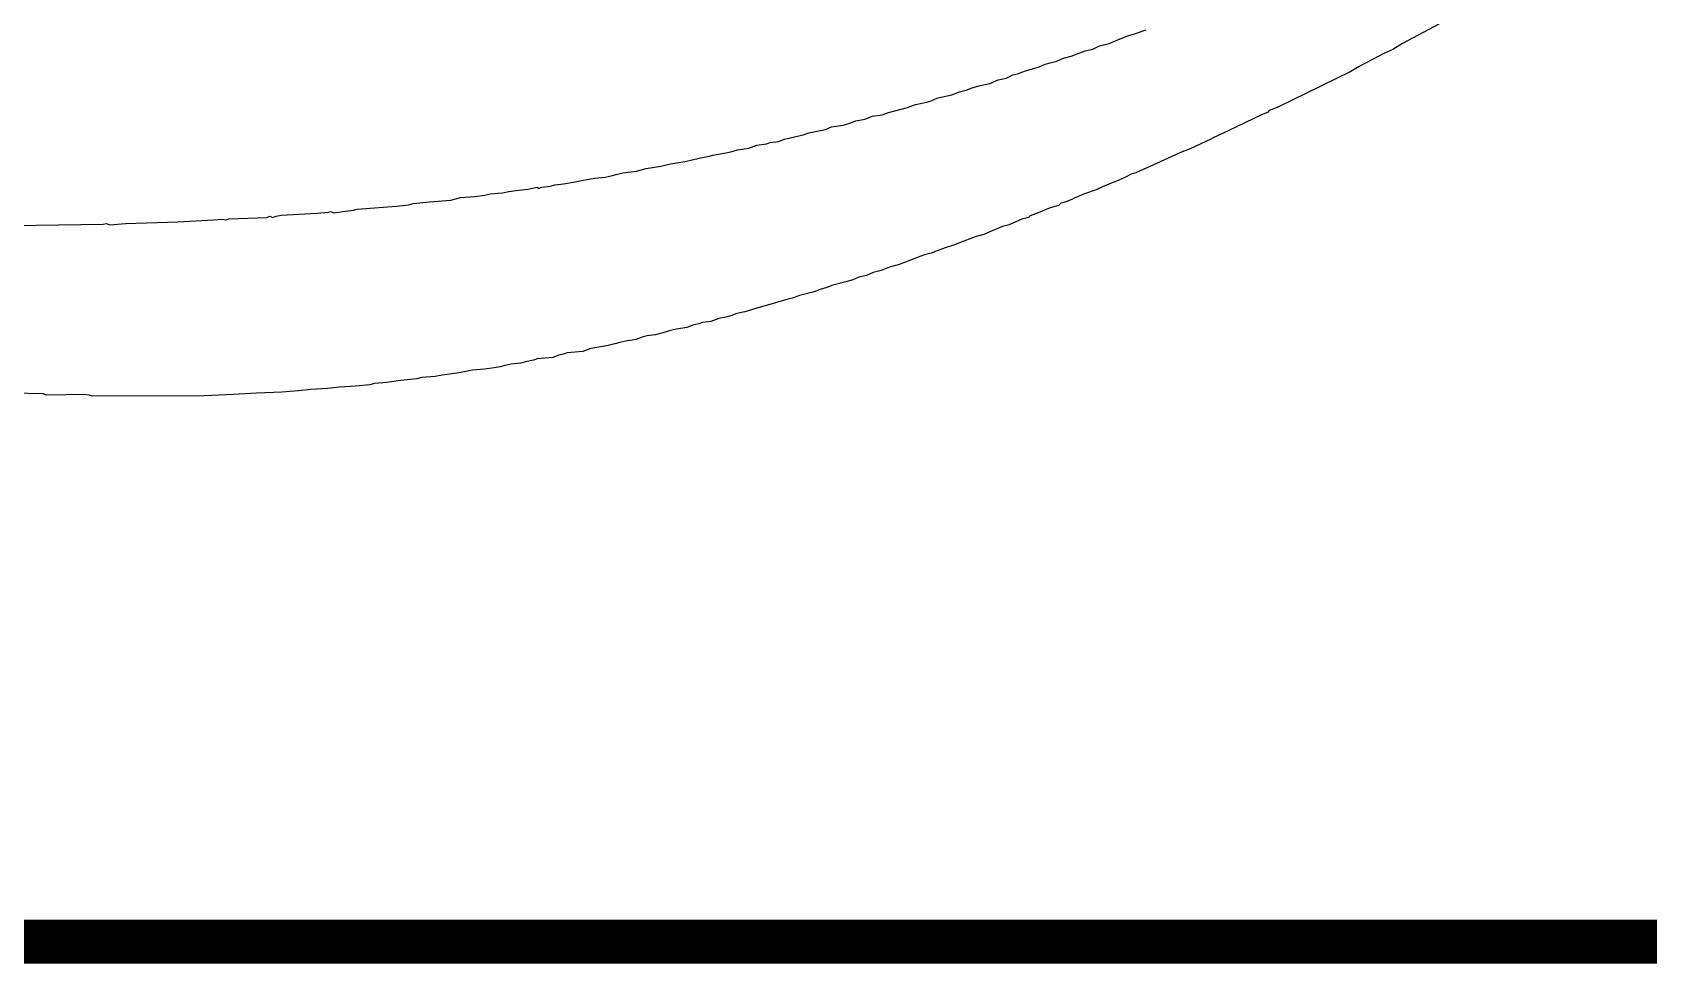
# Model space of a CAD drawing. Header units: inches. Extents: x 0 to 276, y 0 to 124.
# Drawn here: x 86.94 to 93.96, y 0.15 to 4.2 of the extents above; entities that cross this region are included whole.
import ezdxf

# ---------------------------------------------------------------- set-up
doc = ezdxf.new("R2010")
doc.units = ezdxf.units.IN
doc.layers.add('Board Outline', color=216, linetype='Continuous')
doc.layers.add('Top Overlay', color=2, linetype='Continuous')

msp = doc.modelspace()

# ---------------------------------------------------------------- linework, layer by layer
at = {"layer": 'Board Outline'}
for points in [[(0.25, 0.25, 0.1905, 0.1905, 0), (109.75, 0.25, 0.1905, 0.1905, 0)], [(0.259, 0.259, 0.127, 0.127, 0), (109.741, 0.259, 0.127, 0.127, 0)]]:
    msp.add_lwpolyline(points, format="xyseb", dxfattribs=at)
at = {"layer": 'Top Overlay'}
for p, q in [((93.0509, 4.237), (92.9616, 4.1898)), ((91.5758, 4.1425), (91.6178, 4.153)), ((91.6178, 4.153), (91.6651, 4.174)), ((91.6651, 4.174), (91.6992, 4.1871)), ((91.6992, 4.1871), (91.7281, 4.195)), ((91.7281, 4.195), (91.7779, 4.2134)), ((92.8934, 4.153), (92.8514, 4.1268)), ((92.9616, 4.1898), (92.8934, 4.153)), ((91.3606, 4.069), (91.3895, 4.0769)), ((91.3895, 4.0769), (91.4184, 4.09)), ((91.4184, 4.09), (91.4525, 4.0979)), ((91.4525, 4.0979), (91.4787, 4.1084)), ((91.4787, 4.1084), (91.5129, 4.1215)), ((91.5129, 4.1215), (91.547, 4.1294)), ((91.547, 4.1294), (91.5758, 4.1425)), ((92.8146, 4.111), (92.7044, 4.0533)), ((92.8251, 4.1163), (92.8146, 4.111)), ((92.8514, 4.1268), (92.8251, 4.1163)), ((91.169, 4.0034), (91.1979, 4.0165)), ((91.1979, 4.0165), (91.2189, 4.0218)), ((91.2189, 4.0218), (91.253, 4.0349)), ((91.253, 4.0349), (91.3108, 4.0507)), ((91.3108, 4.0507), (91.3396, 4.0638)), ((91.3396, 4.0638), (91.3606, 4.069)), ((92.6677, 4.0323), (92.3475, 3.8748)), ((92.7044, 4.0533), (92.6677, 4.0323)), ((90.9328, 3.9299), (90.9669, 3.943)), ((90.9669, 3.943), (90.9958, 3.9509)), ((90.9958, 3.9509), (91.0221, 3.9614)), ((91.0221, 3.9614), (91.0509, 3.9693)), ((91.0509, 3.9693), (91.0982, 3.9798)), ((91.0982, 3.9798), (91.1349, 3.9955)), ((91.1349, 3.9955), (91.169, 4.0034)), ((90.6572, 3.8538), (90.7412, 3.8748)), ((90.7412, 3.8748), (90.7754, 3.8879)), ((90.7754, 3.8879), (90.7963, 3.8932)), ((90.7963, 3.8932), (90.8226, 3.8984)), ((90.8226, 3.8984), (90.8436, 3.9037)), ((90.8436, 3.9037), (90.8725, 3.9168)), ((90.8725, 3.9168), (90.9328, 3.9299)), ((92.3475, 3.8748), (92.3133, 3.8617)), ((90.4105, 3.7908), (90.4604, 3.7987)), ((90.4604, 3.7987), (90.4814, 3.8039)), ((90.4814, 3.8039), (90.5155, 3.8171)), ((90.5155, 3.8171), (90.5549, 3.8249)), ((90.5549, 3.8249), (90.589, 3.8381)), ((90.589, 3.8381), (90.631, 3.8433)), ((90.631, 3.8433), (90.6572, 3.8538)), ((92.2792, 3.8433), (92.1375, 3.7751)), ((92.3055, 3.8538), (92.2792, 3.8433)), ((92.3133, 3.8617), (92.3055, 3.8538)), ((90.1428, 3.7226), (90.1796, 3.7278)), ((90.1796, 3.7278), (90.2058, 3.7383)), ((90.2058, 3.7383), (90.2872, 3.7567)), ((90.2872, 3.7567), (90.3108, 3.7646)), ((90.3108, 3.7646), (90.3843, 3.7803)), ((90.3843, 3.7803), (90.4105, 3.7908)), ((92.0588, 3.7383), (91.9695, 3.6963)), ((92.0693, 3.7436), (92.0588, 3.7383)), ((92.1375, 3.7751), (92.0693, 3.7436)), ((89.799, 3.6465), (89.841, 3.657)), ((89.841, 3.657), (89.8725, 3.6622)), ((89.8725, 3.6622), (89.8935, 3.6675)), ((89.8935, 3.6675), (89.9512, 3.678)), ((89.9512, 3.678), (89.9722, 3.6832)), ((89.9722, 3.6832), (90.0011, 3.6911)), ((90.0011, 3.6911), (90.051, 3.699)), ((90.051, 3.699), (90.0851, 3.7121)), ((90.0851, 3.7121), (90.1271, 3.7173)), ((90.1271, 3.7173), (90.1428, 3.7226)), ((91.9354, 3.6832), (91.7333, 3.5914)), ((91.9695, 3.6963), (91.9354, 3.6832)), ((89.4736, 3.5835), (89.5024, 3.5913)), ((89.5024, 3.5913), (89.5628, 3.5992)), ((89.5628, 3.5992), (89.6048, 3.6097)), ((89.6048, 3.6097), (89.6678, 3.6202)), ((89.6678, 3.6202), (89.7098, 3.6307)), ((89.7098, 3.6307), (89.7728, 3.6412)), ((89.7728, 3.6412), (89.799, 3.6465)), ((91.7123, 3.5861), (91.6861, 3.5704)), ((91.7333, 3.5914), (91.7123, 3.5861)), ((89.0064, 3.51), (89.0379, 3.5152)), ((89.0379, 3.5152), (89.0904, 3.5205)), ((89.0904, 3.5205), (89.1297, 3.5284)), ((89.1297, 3.5284), (89.135, 3.5231)), ((89.135, 3.5231), (89.1507, 3.5284)), ((89.1507, 3.5284), (89.1875, 3.5336)), ((89.1875, 3.5336), (89.2085, 3.5389)), ((89.2085, 3.5389), (89.2452, 3.5441)), ((89.2452, 3.5441), (89.2951, 3.552)), ((89.2951, 3.552), (89.3161, 3.5572)), ((89.3161, 3.5572), (89.3791, 3.5677)), ((89.3791, 3.5677), (89.4263, 3.573)), ((89.4263, 3.573), (89.4526, 3.5782)), ((89.4526, 3.5782), (89.4736, 3.5835)), ((91.5601, 3.5179), (91.5102, 3.4995)), ((91.589, 3.531), (91.5601, 3.5179)), ((91.6152, 3.5415), (91.589, 3.531)), ((91.6493, 3.5546), (91.6152, 3.5415)), ((91.6861, 3.5704), (91.6493, 3.5546)), ((88.4605, 3.4417), (88.5182, 3.447)), ((88.5182, 3.447), (88.5707, 3.4522)), ((88.5707, 3.4522), (88.5917, 3.4575)), ((88.5917, 3.4575), (88.6626, 3.4654)), ((88.6626, 3.4654), (88.7544, 3.4732)), ((88.7544, 3.4732), (88.7964, 3.4837)), ((88.7964, 3.4837), (88.8594, 3.489)), ((88.8594, 3.489), (88.9014, 3.4942)), ((88.9014, 3.4942), (88.9277, 3.4995)), ((88.9277, 3.4995), (88.9801, 3.5047)), ((88.9801, 3.5047), (89.0064, 3.51)), ((91.3974, 3.4496), (91.3606, 3.4391)), ((91.4079, 3.4601), (91.3974, 3.4496)), ((91.4289, 3.4654), (91.4079, 3.4601)), ((91.4551, 3.4759), (91.4289, 3.4654)), ((91.4656, 3.4811), (91.4551, 3.4759)), ((91.5102, 3.4995), (91.4656, 3.4811)), ((87.3398, 3.3709), (87.5681, 3.3788)), ((87.5681, 3.3788), (87.723, 3.3866)), ((87.723, 3.3866), (87.7623, 3.3893)), ((87.7623, 3.3893), (87.7755, 3.3866)), ((87.7755, 3.3866), (87.7912, 3.3919)), ((87.7912, 3.3919), (87.9539, 3.3971)), ((87.9539, 3.3971), (87.9697, 3.4024)), ((87.9697, 3.4024), (87.9802, 3.3971)), ((87.9802, 3.3971), (87.9959, 3.4024)), ((87.9959, 3.4024), (88.0169, 3.4076)), ((88.0169, 3.4076), (88.1718, 3.4155)), ((88.1718, 3.4155), (88.2243, 3.4208)), ((88.2243, 3.4208), (88.2321, 3.4234)), ((88.2321, 3.4234), (88.2479, 3.4181)), ((88.2479, 3.4181), (88.2846, 3.4234)), ((88.2846, 3.4234), (88.3319, 3.4286)), ((88.3319, 3.4286), (88.3476, 3.4339)), ((88.3476, 3.4339), (88.4605, 3.4417)), ((91.211, 3.3788), (91.1822, 3.3656)), ((91.2373, 3.3893), (91.211, 3.3788)), ((91.2661, 3.3971), (91.2373, 3.3893)), ((91.274, 3.405), (91.2661, 3.3971)), ((91.3081, 3.4181), (91.274, 3.405)), ((91.3606, 3.4391), (91.3081, 3.4181)), ((86.8542, 3.363), (87.2427, 3.3683)), ((87.2427, 3.3683), (87.2558, 3.3709)), ((87.2558, 3.3709), (87.2716, 3.3656)), ((87.2716, 3.3656), (87.3398, 3.3709)), ((91.0352, 3.3131), (90.9669, 3.2869)), ((91.0719, 3.3236), (91.0352, 3.3131)), ((91.1087, 3.3394), (91.0719, 3.3236)), ((91.1533, 3.3578), (91.1087, 3.3394)), ((91.1822, 3.3656), (91.1533, 3.3578)), ((90.8147, 3.2344), (90.799, 3.2292)), ((90.8436, 3.2423), (90.8147, 3.2344)), ((90.8698, 3.2528), (90.8436, 3.2423)), ((90.904, 3.2659), (90.8698, 3.2528)), ((90.9407, 3.2764), (90.904, 3.2659)), ((90.9669, 3.2869), (90.9407, 3.2764)), ((90.6257, 3.1662), (90.5916, 3.1583)), ((90.6625, 3.1819), (90.6257, 3.1662)), ((90.7045, 3.1924), (90.6625, 3.1819)), ((90.7727, 3.2187), (90.7045, 3.1924)), ((90.799, 3.2292), (90.7727, 3.2187)), ((90.3895, 3.0927), (90.3607, 3.0848)), ((90.4158, 3.1032), (90.3895, 3.0927)), ((90.4788, 3.1189), (90.4158, 3.1032)), ((90.5024, 3.1268), (90.4788, 3.1189)), ((90.5286, 3.1373), (90.5024, 3.1268)), ((90.5628, 3.1452), (90.5286, 3.1373)), ((90.5916, 3.1583), (90.5628, 3.1452)), ((90.1665, 3.0271), (90.1218, 3.0139)), ((90.1953, 3.0349), (90.1665, 3.0271)), ((90.2163, 3.0402), (90.1953, 3.0349)), ((90.2452, 3.0481), (90.2163, 3.0402)), ((90.2714, 3.0586), (90.2452, 3.0481)), ((90.3344, 3.0743), (90.2714, 3.0586)), ((90.3607, 3.0848), (90.3344, 3.0743)), ((89.9197, 2.9588), (89.8856, 2.9457)), ((89.9512, 2.9641), (89.9197, 2.9588)), ((89.9722, 2.9693), (89.9512, 2.9641)), ((89.9985, 2.9798), (89.9722, 2.9693)), ((90.0326, 2.9877), (89.9985, 2.9798)), ((90.0851, 3.0034), (90.0326, 2.9877)), ((90.1218, 3.0139), (90.0851, 3.0034)), ((89.6074, 2.8827), (89.5864, 2.8775)), ((89.6442, 2.888), (89.6074, 2.8827)), ((89.6862, 2.8985), (89.6442, 2.888)), ((89.7098, 2.9063), (89.6862, 2.8985)), ((89.736, 2.9116), (89.7098, 2.9063)), ((89.7806, 2.9195), (89.736, 2.9116)), ((89.8069, 2.93), (89.7806, 2.9195)), ((89.8331, 2.9352), (89.8069, 2.93)), ((89.8489, 2.9405), (89.8331, 2.9352)), ((89.8856, 2.9457), (89.8489, 2.9405)), ((89.3292, 2.8145), (89.261, 2.8092)), ((89.3633, 2.8276), (89.3292, 2.8145)), ((89.3896, 2.8328), (89.3633, 2.8276)), ((89.4394, 2.8407), (89.3896, 2.8328)), ((89.4683, 2.8486), (89.4394, 2.8407)), ((89.4893, 2.8538), (89.4683, 2.8486)), ((89.5156, 2.8591), (89.4893, 2.8538)), ((89.5602, 2.867), (89.5156, 2.8591)), ((89.5864, 2.8775), (89.5602, 2.867)), ((88.9434, 2.7436), (88.9014, 2.7384)), ((88.9696, 2.7489), (88.9434, 2.7436)), ((88.9906, 2.7541), (88.9696, 2.7489)), ((89.0169, 2.7594), (88.9906, 2.7541)), ((89.0589, 2.7646), (89.0169, 2.7594)), ((89.0799, 2.7699), (89.0589, 2.7646)), ((89.114, 2.7777), (89.0799, 2.7699)), ((89.1297, 2.783), (89.114, 2.7777)), ((89.198, 2.7882), (89.1297, 2.783)), ((89.2242, 2.7987), (89.198, 2.7882)), ((89.2452, 2.804), (89.2242, 2.7987)), ((89.261, 2.8092), (89.2452, 2.804)), ((88.4237, 2.6754), (88.4027, 2.6701)), ((88.4762, 2.6806), (88.4237, 2.6754)), ((88.5366, 2.6885), (88.4762, 2.6806)), ((88.6075, 2.6964), (88.5366, 2.6885)), ((88.6285, 2.7016), (88.6075, 2.6964)), ((88.6862, 2.7069), (88.6285, 2.7016)), ((88.7177, 2.7121), (88.6862, 2.7069)), ((88.7597, 2.7174), (88.7177, 2.7121)), ((88.7912, 2.7226), (88.7597, 2.7174)), ((88.8489, 2.7331), (88.7912, 2.7226)), ((88.9014, 2.7384), (88.8489, 2.7331)), ((86.9828, 2.6308), (86.681, 2.6386)), ((86.9986, 2.6255), (86.9828, 2.6308)), ((87.1639, 2.6281), (86.9986, 2.6255)), ((87.1823, 2.6255), (87.1639, 2.6281)), ((87.1981, 2.6203), (87.1823, 2.6255)), ((87.6836, 2.6229), (87.1981, 2.6203)), ((87.8096, 2.6281), (87.6836, 2.6229)), ((87.9093, 2.6334), (87.8096, 2.6281)), ((88.0196, 2.6386), (87.9093, 2.6334)), ((88.093, 2.6439), (88.0196, 2.6386)), ((88.1455, 2.6491), (88.093, 2.6439)), ((88.219, 2.6544), (88.1455, 2.6491)), ((88.2715, 2.6596), (88.219, 2.6544)), ((88.3397, 2.6649), (88.2715, 2.6596)), ((88.4027, 2.6701), (88.3397, 2.6649))]:
    msp.add_line(p, q, dxfattribs=at)

doc.saveas('drawing.dxf')
